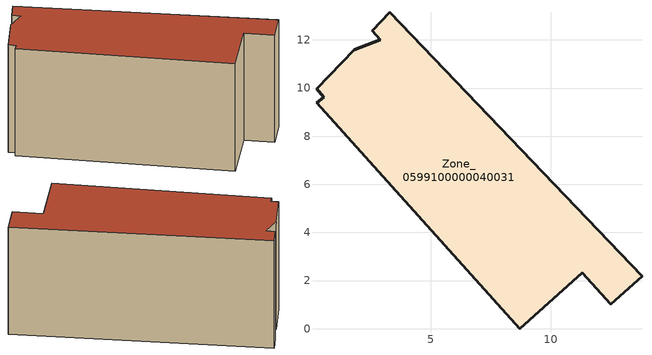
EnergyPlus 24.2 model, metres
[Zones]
Zone_0599100000040031
 floor ground (C_G): 8.7,0 0.28,9.39 0.57,9.62 0.26,9.97 1.82,11.6 2.9,12 2.57,12.38 3.3,13.14 13.79,2.18 12.49,1.01 11.3,2.33 z0
 wall outside (C_F): 13.79,2.18 3.3,13.14 2.57,12.38 2.9,12 1.82,11.6 0.26,9.97 0.57,9.62 0.28,9.39 8.7,0 11.3,2.33 12.49,1.01 13.79,2.18 z0:7.03
 roof outside (C_R): 0.28,9.39 8.7,0 11.3,2.33 12.49,1.01 13.79,2.18 3.3,13.14 2.57,12.38 2.9,12 1.82,11.6 0.26,9.97 0.57,9.62 z7.03
[BUILDING]
Pand.0599100000040031: North Axis=0; Terrain=City; Loads Convergence Tolerance Value=0.04; Temperature Convergence Tolerance Value=0.4; Solar Distribution=FullExterior; Maximum Number of Warmup Days=25; Minimum Number of Warmup Days=1
[Site:Location]
Rotterdam.The.Hague.AP_ZH_NLD Design_Conditions: Latitude=51.96; Longitude=4.45; Time Zone=1; Elevation=-4.5
[SITE:GROUNDTEMPERATURE:BUILDINGSURFACE]
18, 18, 18, 18, 18, 18, 18, 18, 18, 18, 18, 18
[MATERIAL] Thermal Absorptance=0.9; Solar Absorptance=0.7; Visible Absorptance=0.7
Name | Roughness | Thickness | Conductivity | Density | Specific Heat
G.TC.1946 | MediumSmooth | 0.15 | 1 | 540 | 1210
F.TC.1946 | Rough | 0.3 | 0.857143 | 1920 | 840
R.TC.1946 | MediumRough | 0.2 | 0.909091 | 1500 | 1000
[CONSTRUCTION]
C_G: G.TC.1946
C_F: F.TC.1946
C_R: R.TC.1946
[ZONE]
Zone_0599100000040031: Type=1; Multiplier=1; Ceiling Height=Autocalculate; Volume=Autocalculate; Floor Area=autocalculate; Part of Total Floor Area=Yes
[ZONEINFILTRATION:DESIGNFLOWRATE]
Infil_Zone_0599100000040031: Zone or ZoneList or Space or SpaceList=Zone_0599100000040031; Schedule=AlwaysOn; Design Flow Rate Calculation Method=Flow/Area; Flow Rate per Floor Area=0.003; Constant Term Coefficient=1; Temperature Term Coefficient=0; Velocity Term Coefficient=0; Velocity Squared Term Coefficient=0
[HVACTEMPLATE:ZONE:IDEALLOADSAIRSYSTEM]
Zone_0599100000040031: Maximum Heating Supply Air Temperature=50; Minimum Cooling Supply Air Temperature=13; Maximum Heating Supply Air Humidity Ratio=0.0156; Minimum Cooling Supply Air Humidity Ratio=0.0077; Heating Limit=NoLimit; Cooling Limit=NoLimit; Dehumidification Control Type=ConstantSensibleHeatRatio; Cooling Sensible Heat Ratio=0.7; Dehumidification Setpoint=60; Humidification Control Type=None; Humidification Setpoint=30; Outdoor Air Method=None; Outdoor Air Flow Rate per Person=0.00944; Outdoor Air Flow Rate per Zone Floor Area=0; Outdoor Air Flow Rate per Zone=0; Demand Controlled Ventilation Type=None; Outdoor Air Economizer Type=NoEconomizer; Heat Recovery Type=None; Sensible Heat Recovery Effectiveness=0.7; Latent Heat Recovery Effectiveness=0.65
[ZONECONTROL:THERMOSTAT]
ThermostatControl_Zone_0599100000040031: Zone or ZoneList=Zone_0599100000040031; Control Type Schedule=DualSetpointControlType; Control 1=Thermostat_Zone_0599100000040031; Temperature Difference Between Cutout And Setpoint=0
[THERMOSTATSETPOINT:DUALSETPOINT]
Thermostat_Zone_0599100000040031: Heating Setpoint Temperature Schedule=HeatingSetpoint_Zone_0599100000040031; Cooling Setpoint Temperature Schedule=CoolingSetpoint_Zone_0599100000040031
[SCHEDULE:COMPACT]
HeatingSetpoint_Zone_0599100000040031: Through: 12/31, For: AllDays, Until: 24:00, 21
CoolingSetpoint_Zone_0599100000040031: Through: 12/31, For: AllDays, Until: 24:00, 24
DualSetpointControlType: Through: 12/31, For: AllDays, Until: 24:00, 4
AlwaysOn: Through: 12/31, For: AllDays, Until: 24:00, 1
